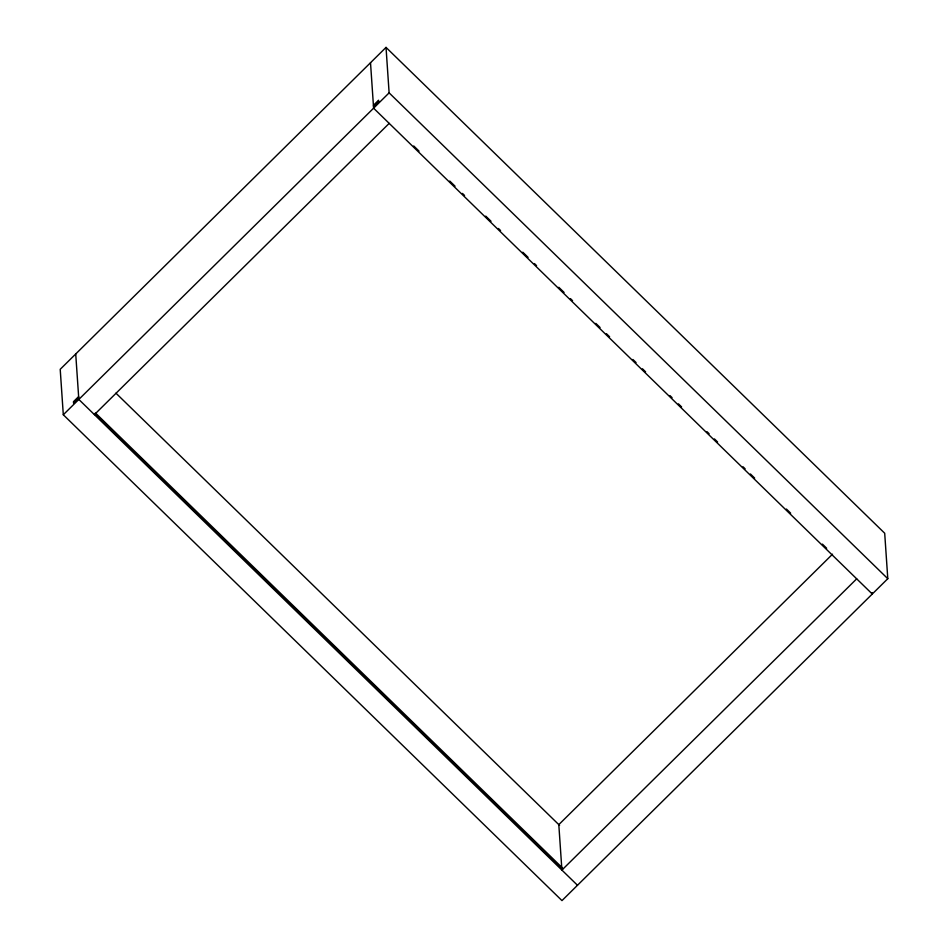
<?xml version="1.0" encoding="UTF-8"?>
<svg xmlns="http://www.w3.org/2000/svg" width="948" height="948" viewBox="0 0 948 948"><rect width="100%" height="100%" fill="white"/><g stroke="black" fill="none" stroke-linecap="round" stroke-linejoin="round"><path stroke-width="1.42" d="M386.026 47.4L60.21 369.305L63.303 414.762L561.974 900.6L887.79 578.695L884.697 533.238L386.026 47.4L389.118 92.857L887.79 578.695M78.625 396.596L73.458 401.703L73.553 403.125L78.731 398.018M373.417 105.347L378.584 100.239L378.679 101.661L373.512 106.769M63.303 414.762L389.118 92.857M94.409 414.62L389.19 123.37M832.534 554.189L558.81 824.63L561.903 870.086L856.696 578.837M413.743 145.968L419.04 151.123M449.743 181.032L455.04 186.187M462.446 193.416L464.567 195.478M485.743 216.108L491.028 221.263M498.447 228.48L500.556 230.542M522.798 252.204L528.083 257.37M534.435 263.556L536.556 265.618M558.787 287.28L564.084 292.434M570.435 298.62L572.556 300.682M595.842 323.375L600.084 327.51M606.436 333.696L609.611 336.789M632.909 359.482L636.084 362.574M642.436 368.76L645.612 371.865M669.963 395.589L672.073 397.65M678.424 403.836L681.6 406.929M707.018 431.684L709.128 433.746M714.425 438.912L717.6 442.005M743.007 466.76L745.128 468.822M750.425 473.976L754.655 478.1M786.425 509.052L790.656 513.176M822.414 544.116L826.656 548.24M115.952 393.171L559.569 825.376M95.57 413.103L562.472 867.989M94.61 413.494L562.567 869.411M577.486 885.266L78.826 399.44L75.722 353.983M872.184 592.595L872.279 594.017L373.607 108.191L370.514 62.734"/></g></svg>
